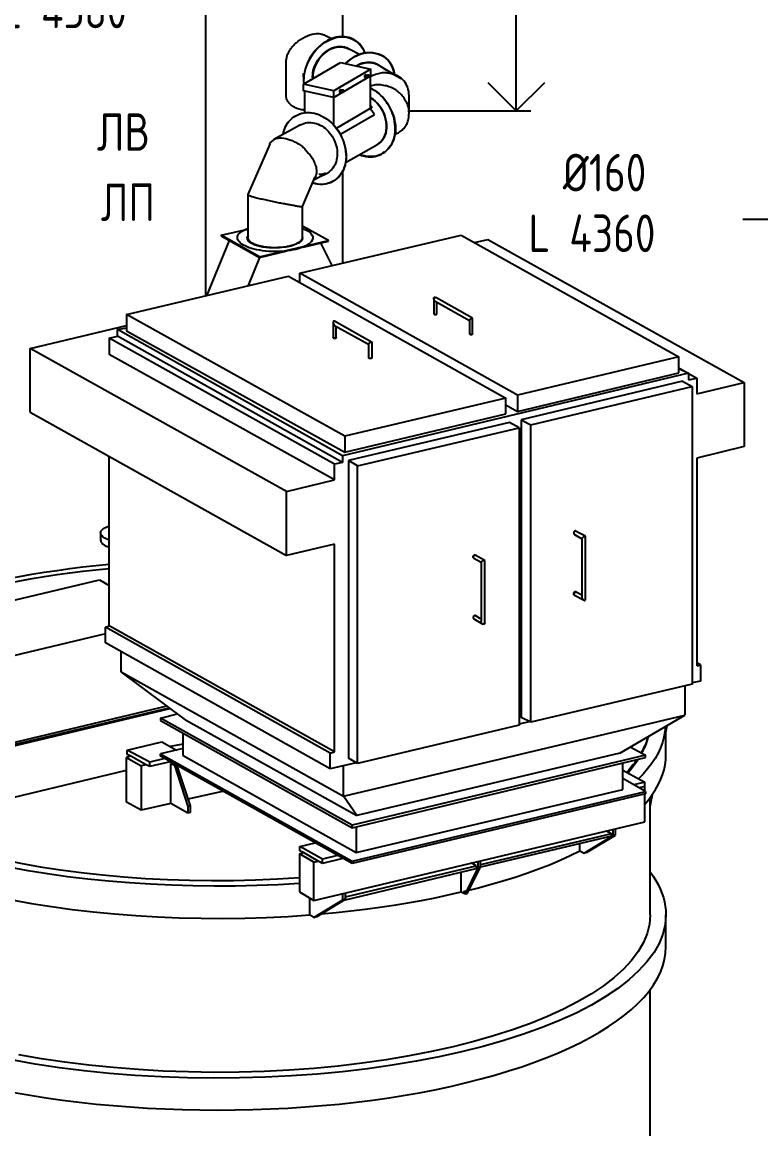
# Model space of a CAD drawing. Header units: metres. Extents: x 20 to 415, y 5 to 292.
# Drawn here: x 225.43 to 248.26, y 140.91 to 175.1 of the extents above; entities that cross this region are included whole.
import ezdxf

# ---------------------------------------------------------------- set-up
doc = ezdxf.new("R2010")
doc.units = ezdxf.units.M
for name, color, linetype in [('АРМАТУРА', 8, 'Continuous'), ('ВОЗДУХОВОДЫ', 7, 'Continuous'), ('ОБОЗНАЧЕНИЯ', 7, 'Continuous'), ('ОБОРУДОВАНИЕ', 8, 'Continuous')]:
    doc.layers.add(name, color=color, linetype=linetype)
doc.styles.add('GOST', font='isocpeur.ttf')

msp = doc.modelspace()

# ---------------------------------------------------------------- linework, layer by layer
at = {"layer": 'АРМАТУРА'}
for points in [[(234.126, 173.184), (235.269, 173.858)], [(235.269, 173.858), (236.205, 173.652)], [(236.205, 173.652), (235.063, 172.978)], [(236.205, 173.446), (235.063, 172.772)], [(236.036, 173.484), (236.036, 173.483), (236.034, 173.482), (236.032, 173.479), (236.03, 173.476), (236.027, 173.472), (236.024, 173.468), (236.022, 173.463), (236.02, 173.458), (236.018, 173.452), (236.017, 173.446), (236.013, 173.44), (236.01, 173.434), (236.009, 173.426), (236.009, 173.419), (236.011, 173.411), (236.012, 173.405), (236.014, 173.399), (236.016, 173.394), (236.017, 173.391), (236.017, 173.39)], [(236.017, 173.428), (236.017, 173.428), (236.017, 173.428)], [(236.017, 173.428), (236.036, 173.39)], [(236.017, 173.428), (236.036, 173.39)], [(236.074, 173.465), (236.036, 173.484)], [(236.036, 173.428), (236.037, 173.434), (236.038, 173.441), (236.041, 173.448), (236.044, 173.455), (236.048, 173.461), (236.052, 173.466), (236.057, 173.469), (236.063, 173.47), (236.068, 173.469), (236.074, 173.465)], [(236.036, 173.39), (236.074, 173.39)], [(236.074, 173.39), (236.055, 173.428)], [(236.074, 173.465), (236.074, 173.465), (236.076, 173.465), (236.078, 173.465), (236.08, 173.464), (236.083, 173.463), (236.086, 173.461), (236.088, 173.459), (236.09, 173.456), (236.092, 173.452), (236.092, 173.446)], [(236.074, 173.428), (236.167, 173.446)], [(236.074, 173.446), (236.167, 173.446)], [(236.092, 173.428), (236.092, 173.422), (236.09, 173.417), (236.088, 173.411), (236.086, 173.407), (236.083, 173.402), (236.08, 173.398), (236.078, 173.395), (236.076, 173.393), (236.074, 173.391), (236.074, 173.39)], [(236.149, 173.465), (236.092, 173.465)], [(236.186, 173.428), (236.186, 172.435)], [(236.205, 173.446), (236.205, 173.652)], [(235.063, 172.978), (234.126, 173.184)], [(234.126, 172.978), (234.126, 173.184)], [(235.063, 172.772), (234.126, 172.978)], [(234.164, 172.304), (234.164, 172.978)], [(235.063, 172.772), (235.063, 172.978)], [(235.063, 171.911), (235.063, 172.772)], [(235.269, 173.016), (235.263, 173.015), (235.257, 173.014), (235.252, 173.011), (235.247, 173.007), (235.243, 173.002), (235.239, 172.996), (235.236, 172.988), (235.233, 172.98), (235.232, 172.97), (235.231, 172.96)], [(235.231, 172.96), (235.231, 172.96), (235.231, 172.96)], [(235.231, 172.96), (235.25, 172.922)], [(235.231, 172.96), (235.269, 172.96)], [(235.231, 172.96), (235.231, 172.955), (235.231, 172.95), (235.232, 172.947), (235.232, 172.945), (235.234, 172.943), (235.235, 172.942), (235.237, 172.941), (235.241, 172.941), (235.245, 172.941), (235.25, 172.941)], [(235.25, 172.941), (235.287, 172.941)], [(235.25, 172.922), (235.287, 172.922)], [(235.269, 172.96), (235.269, 172.97), (235.269, 172.98), (235.269, 172.988), (235.27, 172.996), (235.271, 173.002), (235.273, 173.007), (235.275, 173.011), (235.278, 173.014), (235.282, 173.015), (235.287, 173.016)], [(235.287, 173.016), (235.292, 173.015), (235.296, 173.014), (235.3, 173.012), (235.302, 173.009), (235.304, 173.006), (235.305, 173.004), (235.305, 173.001), (235.306, 172.999), (235.306, 172.998), (235.306, 172.997)], [(235.306, 172.978), (235.305, 172.973), (235.304, 172.967), (235.302, 172.962), (235.299, 172.956), (235.297, 172.95), (235.294, 172.945), (235.291, 172.939), (235.289, 172.933), (235.288, 172.928), (235.287, 172.922)], [(235.362, 172.997), (235.306, 172.997)], [(235.306, 172.978), (235.381, 172.997)], [(235.306, 172.978), (235.381, 172.978)], [(236.186, 172.435), (235.137, 171.818)], [(236.242, 172.473), (236.237, 172.478), (236.231, 172.484), (236.225, 172.49), (236.22, 172.495), (236.214, 172.501), (236.208, 172.507), (236.203, 172.512), (236.197, 172.518), (236.192, 172.523), (236.186, 172.529)], [(236.242, 172.473), (236.186, 172.435)], [(236.186, 172.435), (236.223, 172.454)], [(236.317, 172.248), (236.305, 172.27), (236.293, 172.291), (236.279, 172.311), (236.266, 172.33), (236.251, 172.349), (236.237, 172.367), (236.224, 172.384), (236.21, 172.402), (236.198, 172.419), (236.186, 172.435)], [(235.25, 171.63), (236.317, 172.248)]]:
    msp.add_lwpolyline(points, dxfattribs=at)
at = {"layer": 'ВОЗДУХОВОДЫ'}
for points in [[(231.093, 177.94), (231.093, 166.65)], [(235.343, 174.645), (235.343, 177.94)], [(233.583, 173.821), (233.584, 173.849), (233.585, 173.875), (233.588, 173.901), (233.591, 173.927), (233.595, 173.952), (233.599, 173.977), (233.605, 174.003), (233.61, 174.029), (233.615, 174.056), (233.621, 174.083), (233.632, 174.106), (233.643, 174.128), (233.655, 174.15), (233.667, 174.173), (233.679, 174.195), (233.692, 174.218), (233.706, 174.24), (233.72, 174.263), (233.736, 174.285), (233.752, 174.308), (233.769, 174.33), (233.788, 174.352), (233.807, 174.375), (233.827, 174.396), (233.848, 174.418), (233.869, 174.439), (233.891, 174.459), (233.913, 174.478), (233.935, 174.496), (233.958, 174.514), (234.027, 174.563), (234.098, 174.607), (234.171, 174.647), (234.245, 174.682), (234.318, 174.71), (234.391, 174.732), (234.461, 174.747), (234.528, 174.753), (234.592, 174.75), (234.651, 174.738), (234.662, 174.738), (234.673, 174.736), (234.684, 174.734), (234.696, 174.731), (234.707, 174.727), (234.718, 174.722), (234.729, 174.717), (234.741, 174.712), (234.752, 174.707), (234.763, 174.701)], [(236.017, 174.158), (235.993, 174.219), (235.964, 174.277), (235.93, 174.332), (235.893, 174.384), (235.851, 174.432), (235.806, 174.476), (235.756, 174.516), (235.703, 174.552), (235.647, 174.582), (235.587, 174.607), (235.524, 174.627), (235.461, 174.641), (235.397, 174.65), (235.332, 174.654), (235.266, 174.652), (235.2, 174.645), (235.133, 174.634), (235.066, 174.617), (234.999, 174.596), (234.931, 174.57), (234.865, 174.534), (234.799, 174.496), (234.735, 174.453), (234.673, 174.407), (234.613, 174.357), (234.555, 174.303), (234.5, 174.245), (234.447, 174.183), (234.398, 174.116), (234.351, 174.046), (234.313, 173.977), (234.277, 173.907), (234.245, 173.834), (234.215, 173.76), (234.19, 173.685), (234.168, 173.609), (234.15, 173.532), (234.137, 173.454), (234.129, 173.375), (234.126, 173.297)], [(234.145, 173.184), (234.138, 173.275), (234.138, 173.368), (234.146, 173.461), (234.161, 173.555), (234.183, 173.648), (234.211, 173.74), (234.246, 173.83), (234.288, 173.918), (234.335, 174.002), (234.389, 174.083), (234.447, 174.165), (234.509, 174.24), (234.576, 174.31), (234.646, 174.374), (234.719, 174.432), (234.794, 174.484), (234.873, 174.529), (234.953, 174.568), (235.035, 174.6), (235.119, 174.626)], [(234.988, 174.589), (234.763, 174.701)], [(235.119, 174.626), (235.235, 174.646), (235.349, 174.649), (235.458, 174.637), (235.562, 174.61), (235.659, 174.568), (235.75, 174.511), (235.832, 174.442), (235.904, 174.359), (235.967, 174.265), (236.017, 174.158)], [(234.407, 173.353), (234.404, 173.415), (234.407, 173.478), (234.415, 173.542), (234.427, 173.605), (234.445, 173.669), (234.467, 173.732), (234.493, 173.794), (234.523, 173.854), (234.557, 173.914), (234.594, 173.971), (234.64, 174.025), (234.687, 174.076), (234.735, 174.123), (234.784, 174.166), (234.836, 174.205), (234.888, 174.239), (234.943, 174.269), (234.999, 174.293), (235.058, 174.312), (235.119, 174.326)], [(235.531, 174.27), (235.462, 174.305), (235.39, 174.329), (235.316, 174.343), (235.24, 174.347), (235.163, 174.341), (235.086, 174.324), (235.008, 174.298), (234.931, 174.261), (234.856, 174.215), (234.782, 174.158), (234.717, 174.099), (234.656, 174.033), (234.602, 173.962), (234.553, 173.887), (234.51, 173.807), (234.474, 173.724), (234.446, 173.638), (234.425, 173.55), (234.412, 173.461), (234.407, 173.372)], [(235.531, 174.27), (235.462, 174.304), (235.39, 174.327), (235.316, 174.339), (235.24, 174.341), (235.163, 174.334), (235.086, 174.316), (235.008, 174.29), (234.931, 174.254), (234.856, 174.21), (234.782, 174.158), (234.711, 174.094), (234.647, 174.024), (234.59, 173.95), (234.539, 173.872), (234.496, 173.791), (234.461, 173.706), (234.434, 173.62), (234.416, 173.532), (234.407, 173.443), (234.407, 173.353)], [(234.426, 173.54), (234.441, 173.619), (234.464, 173.696), (234.493, 173.773), (234.529, 173.848), (234.571, 173.919), (234.619, 173.988), (234.672, 174.052), (234.729, 174.112), (234.791, 174.166), (234.857, 174.214), (234.925, 174.255), (234.993, 174.288), (235.062, 174.314), (235.132, 174.331), (235.201, 174.341), (235.269, 174.342), (235.337, 174.336), (235.403, 174.322), (235.468, 174.3), (235.531, 174.27)], [(235.119, 174.326), (235.163, 174.336), (235.207, 174.342), (235.249, 174.345), (235.291, 174.344), (235.332, 174.341), (235.372, 174.333), (235.412, 174.323), (235.452, 174.308), (235.491, 174.291), (235.531, 174.27)], [(235.418, 173.821), (235.505, 173.9), (235.595, 173.969), (235.688, 174.028), (235.783, 174.076), (235.879, 174.114), (235.976, 174.141), (236.073, 174.157), (236.169, 174.162), (236.263, 174.156), (236.354, 174.139), (236.442, 174.117), (236.524, 174.084), (236.601, 174.04), (236.672, 173.987), (236.736, 173.924), (236.793, 173.852), (236.841, 173.772), (236.882, 173.683), (236.913, 173.587), (236.935, 173.484)], [(236.935, 173.484), (236.913, 173.587), (236.882, 173.683), (236.841, 173.772), (236.793, 173.852), (236.736, 173.924), (236.672, 173.987), (236.601, 174.04), (236.524, 174.084), (236.442, 174.117), (236.354, 174.139), (236.263, 174.156), (236.169, 174.162), (236.073, 174.157), (235.976, 174.141), (235.879, 174.114), (235.783, 174.076), (235.688, 174.028), (235.595, 173.969), (235.505, 173.9), (235.418, 173.821)], [(235.849, 174.102), (235.531, 174.27)], [(233.583, 172.922), (233.583, 173.821)], [(235.755, 173.746), (235.818, 173.782), (235.883, 173.811), (235.948, 173.834), (236.014, 173.849), (236.081, 173.858), (236.146, 173.861), (236.211, 173.856), (236.274, 173.845), (236.334, 173.827), (236.392, 173.802)], [(236.392, 173.802), (236.334, 173.827), (236.274, 173.845), (236.211, 173.856), (236.146, 173.861), (236.081, 173.858), (236.014, 173.849), (235.948, 173.834), (235.883, 173.811), (235.818, 173.782), (235.755, 173.746)], [(236.392, 173.802), (236.334, 173.827), (236.274, 173.845), (236.211, 173.856), (236.146, 173.861), (236.081, 173.858), (236.014, 173.849), (235.948, 173.834), (235.883, 173.811), (235.818, 173.782), (235.755, 173.746)], [(235.755, 173.746), (235.778, 173.762), (235.8, 173.776), (235.823, 173.788), (235.845, 173.798), (235.868, 173.807), (235.89, 173.815), (235.913, 173.822), (235.935, 173.828), (235.958, 173.834), (235.98, 173.84)], [(235.98, 173.84), (236.024, 173.849), (236.068, 173.856), (236.11, 173.859), (236.152, 173.859), (236.193, 173.856), (236.234, 173.851), (236.273, 173.842), (236.313, 173.831), (236.353, 173.818), (236.392, 173.802)], [(236.673, 173.634), (236.392, 173.802)], [(234.108, 173.521), (234.108, 173.504), (234.11, 173.486), (234.112, 173.467), (234.114, 173.447), (234.117, 173.428), (234.12, 173.408), (234.122, 173.389), (234.125, 173.37), (234.126, 173.352), (234.126, 173.334)], [(234.407, 173.353), (234.407, 173.37), (234.407, 173.387), (234.408, 173.404), (234.409, 173.422), (234.41, 173.44), (234.411, 173.458), (234.414, 173.477), (234.417, 173.497), (234.421, 173.518), (234.426, 173.54)], [(236.972, 173.465), (236.939, 173.476), (236.905, 173.487), (236.87, 173.498), (236.835, 173.508), (236.799, 173.517), (236.762, 173.525), (236.724, 173.531), (236.684, 173.536), (236.642, 173.539), (236.598, 173.54), (236.558, 173.534), (236.517, 173.526), (236.476, 173.518), (236.434, 173.508), (236.392, 173.496), (236.35, 173.482), (236.308, 173.467), (236.267, 173.45), (236.226, 173.43), (236.186, 173.409)], [(236.972, 173.465), (236.617, 173.652)], [(236.766, 173.559), (236.76, 173.569), (236.753, 173.579), (236.745, 173.588), (236.736, 173.596), (236.727, 173.603), (236.717, 173.61), (236.706, 173.616), (236.695, 173.622), (236.684, 173.628), (236.673, 173.634)], [(237.01, 173.428), (236.766, 173.559)], [(237.141, 173.372), (237.124, 173.383), (237.107, 173.394), (237.09, 173.405), (237.073, 173.415), (237.057, 173.425), (237.04, 173.435), (237.023, 173.444), (237.006, 173.452), (236.989, 173.459), (236.972, 173.465)], [(237.141, 173.353), (237.01, 173.428)], [(234.126, 173.297), (234.127, 173.285), (234.128, 173.274), (234.131, 173.263), (234.133, 173.252), (234.136, 173.241), (234.139, 173.229), (234.141, 173.218), (234.143, 173.207), (234.145, 173.196), (234.145, 173.184)], [(234.407, 173.372), (234.407, 173.367), (234.407, 173.362), (234.407, 173.359), (234.407, 173.357), (234.407, 173.355), (234.407, 173.354), (234.407, 173.353), (234.407, 173.353), (234.407, 173.353), (234.407, 173.353)], [(236.186, 173.072), (236.258, 173.035), (236.329, 172.992), (236.398, 172.943), (236.464, 172.888), (236.528, 172.829), (236.588, 172.765), (236.644, 172.697), (236.696, 172.625), (236.743, 172.55), (236.785, 172.473), (236.827, 172.393), (236.864, 172.312), (236.895, 172.229), (236.92, 172.145), (236.94, 172.061), (236.954, 171.977), (236.962, 171.893), (236.965, 171.81), (236.962, 171.729), (236.954, 171.649), (236.935, 171.567), (236.911, 171.49), (236.883, 171.417), (236.85, 171.349), (236.813, 171.286), (236.772, 171.228), (236.726, 171.176), (236.675, 171.128), (236.62, 171.086), (236.56, 171.05), (236.498, 171.014), (236.433, 170.987), (236.366, 170.966), (236.297, 170.953), (236.226, 170.947), (236.153, 170.947), (236.079, 170.955), (236.004, 170.968), (235.927, 170.987), (235.849, 171.012)], [(235.98, 170.975), (236.052, 170.956), (236.124, 170.945), (236.193, 170.941), (236.262, 170.944), (236.329, 170.954), (236.394, 170.97), (236.457, 170.991), (236.519, 171.018), (236.578, 171.05), (236.635, 171.087), (236.689, 171.134), (236.738, 171.184), (236.783, 171.237), (236.823, 171.294), (236.858, 171.354), (236.887, 171.418), (236.912, 171.484), (236.931, 171.555), (236.945, 171.628), (236.954, 171.705), (236.957, 171.785), (236.956, 171.866), (236.95, 171.949), (236.939, 172.032), (236.923, 172.115), (236.902, 172.197), (236.876, 172.279), (236.845, 172.358), (236.809, 172.436), (236.766, 172.51), (236.724, 172.582), (236.677, 172.651), (236.626, 172.718), (236.57, 172.781), (236.511, 172.84), (236.45, 172.896), (236.386, 172.947), (236.32, 172.994), (236.253, 173.035), (236.186, 173.072)], [(236.972, 173.016), (236.939, 173.033), (236.905, 173.049), (236.87, 173.065), (236.835, 173.081), (236.799, 173.095), (236.762, 173.109), (236.724, 173.121), (236.684, 173.132), (236.642, 173.14), (236.598, 173.147), (236.558, 173.156), (236.517, 173.163), (236.476, 173.167), (236.434, 173.167), (236.392, 173.166), (236.35, 173.162), (236.308, 173.156), (236.267, 173.148), (236.226, 173.139), (236.186, 173.128)], [(237.384, 172.829), (237.381, 172.895), (237.373, 172.959), (237.36, 173.02), (237.342, 173.079), (237.319, 173.135), (237.291, 173.189), (237.26, 173.239), (237.224, 173.286), (237.184, 173.331), (237.141, 173.372)], [(234.164, 172.379), (234.153, 172.38), (234.143, 172.381), (234.134, 172.383), (234.125, 172.386), (234.117, 172.389), (234.109, 172.391), (234.1, 172.394), (234.091, 172.396), (234.081, 172.397), (234.07, 172.398), (234.031, 172.405), (233.992, 172.414), (233.953, 172.425), (233.915, 172.438), (233.878, 172.454), (233.842, 172.472), (233.808, 172.492), (233.775, 172.515), (233.744, 172.54), (233.714, 172.566), (233.698, 172.583), (233.683, 172.6), (233.669, 172.617), (233.656, 172.634), (233.644, 172.651), (233.634, 172.668), (233.624, 172.684), (233.616, 172.701), (233.608, 172.718), (233.602, 172.735), (233.597, 172.752), (233.593, 172.771), (233.59, 172.79), (233.588, 172.809), (233.586, 172.829), (233.585, 172.848), (233.584, 172.868), (233.584, 172.887), (233.583, 172.905), (233.583, 172.922)], [(236.392, 171.312), (236.456, 171.355), (236.513, 171.406), (236.562, 171.463), (236.604, 171.528), (236.638, 171.598), (236.663, 171.673), (236.679, 171.754), (236.687, 171.84), (236.685, 171.93), (236.673, 172.023), (236.657, 172.113), (236.633, 172.202), (236.601, 172.289), (236.561, 172.373), (236.514, 172.454), (236.46, 172.53), (236.4, 172.601), (236.334, 172.666), (236.262, 172.723), (236.186, 172.772)], [(236.186, 172.772), (236.262, 172.723), (236.334, 172.666), (236.4, 172.601), (236.46, 172.53), (236.514, 172.454), (236.561, 172.373), (236.601, 172.289), (236.633, 172.202), (236.657, 172.113), (236.673, 172.023), (236.685, 171.93), (236.687, 171.84), (236.679, 171.754), (236.663, 171.673), (236.638, 171.598), (236.604, 171.528), (236.562, 171.463), (236.513, 171.406), (236.456, 171.355), (236.392, 171.312)], [(237.384, 172.286), (237.383, 172.331), (237.38, 172.375), (237.374, 172.42), (237.365, 172.464), (237.354, 172.508), (237.34, 172.551), (237.323, 172.594), (237.303, 172.636), (237.28, 172.676), (237.253, 172.716), (237.23, 172.754), (237.204, 172.791), (237.177, 172.825), (237.149, 172.857), (237.12, 172.887), (237.09, 172.916), (237.06, 172.943), (237.03, 172.968), (237.001, 172.993), (236.972, 173.016)], [(237.384, 172.286), (237.384, 172.829)], [(233.49, 171.63), (233.509, 171.707), (233.532, 171.781), (233.561, 171.85), (233.593, 171.916), (233.63, 171.977), (233.672, 172.033), (233.718, 172.085), (233.768, 172.132), (233.823, 172.174), (233.883, 172.211), (233.946, 172.242), (234.013, 172.267), (234.081, 172.286), (234.152, 172.299), (234.225, 172.307), (234.298, 172.308), (234.372, 172.303), (234.447, 172.291), (234.521, 172.273), (234.594, 172.248), (234.672, 172.212), (234.747, 172.172), (234.819, 172.127), (234.889, 172.077), (234.955, 172.023), (235.018, 171.965), (235.077, 171.902), (235.133, 171.835), (235.184, 171.763), (235.231, 171.686), (235.274, 171.607), (235.312, 171.525), (235.345, 171.443), (235.374, 171.359), (235.397, 171.275), (235.416, 171.19), (235.429, 171.107), (235.437, 171.024), (235.44, 170.942), (235.437, 170.863), (235.424, 170.78), (235.406, 170.701), (235.383, 170.626), (235.356, 170.555), (235.325, 170.488), (235.289, 170.426), (235.248, 170.368), (235.203, 170.316), (235.154, 170.268), (235.1, 170.226), (235.042, 170.185), (234.979, 170.152), (234.914, 170.126), (234.845, 170.107), (234.775, 170.095), (234.702, 170.09), (234.629, 170.091), (234.555, 170.099), (234.481, 170.113), (234.407, 170.132)], [(233.49, 171.63), (233.527, 171.77), (233.582, 171.896), (233.653, 172.008), (233.738, 172.104), (233.836, 172.183), (233.946, 172.244), (234.064, 172.286), (234.191, 172.307), (234.325, 172.308), (234.463, 172.286)], [(234.463, 172.286), (234.541, 172.265), (234.618, 172.237), (234.693, 172.202), (234.767, 172.16), (234.838, 172.112), (234.907, 172.059), (234.974, 172.001), (235.037, 171.938), (235.098, 171.87), (235.156, 171.799), (235.21, 171.719), (235.257, 171.637), (235.299, 171.554), (235.336, 171.469), (235.367, 171.382), (235.392, 171.295), (235.412, 171.206), (235.426, 171.117), (235.434, 171.027), (235.437, 170.938), (235.434, 170.849), (235.424, 170.765), (235.407, 170.684), (235.384, 170.607), (235.355, 170.535), (235.32, 170.467), (235.278, 170.404), (235.231, 170.346), (235.178, 170.293), (235.119, 170.245), (235.06, 170.203), (234.998, 170.167), (234.932, 170.137), (234.863, 170.114), (234.791, 170.097), (234.717, 170.088), (234.641, 170.087), (234.564, 170.094), (234.486, 170.109), (234.407, 170.132)], [(237.029, 171.668), (237.057, 171.685), (237.084, 171.704), (237.112, 171.724), (237.14, 171.745), (237.167, 171.768), (237.193, 171.793), (237.219, 171.82), (237.244, 171.848), (237.268, 171.879), (237.291, 171.911), (237.307, 171.94), (237.322, 171.972), (237.336, 172.005), (237.348, 172.04), (237.359, 172.077), (237.367, 172.116), (237.375, 172.156), (237.38, 172.198), (237.383, 172.241), (237.384, 172.286)], [(233.752, 171.78), (233.209, 171.481)], [(234.033, 171.93), (233.752, 171.78)], [(234.033, 171.93), (234.084, 171.955), (234.136, 171.975), (234.189, 171.989), (234.243, 171.999), (234.297, 172.003), (234.352, 172.001), (234.408, 171.995), (234.464, 171.984), (234.52, 171.969), (234.576, 171.949), (234.631, 171.924), (234.685, 171.895), (234.738, 171.862), (234.789, 171.824), (234.838, 171.783), (234.884, 171.737), (234.929, 171.688), (234.97, 171.635), (235.008, 171.578), (235.044, 171.518), (235.071, 171.461), (235.095, 171.402), (235.116, 171.341), (235.135, 171.279), (235.149, 171.216), (235.16, 171.153), (235.166, 171.089), (235.168, 171.026), (235.165, 170.962), (235.156, 170.9), (235.148, 170.845), (235.134, 170.791), (235.116, 170.738), (235.092, 170.688), (235.065, 170.64), (235.034, 170.595), (234.999, 170.554), (234.96, 170.516), (234.919, 170.481), (234.875, 170.451)], [(234.033, 171.93), (234.084, 171.955), (234.136, 171.975), (234.189, 171.989), (234.243, 171.999), (234.297, 172.003), (234.352, 172.001), (234.408, 171.995), (234.464, 171.984), (234.52, 171.969), (234.576, 171.949), (234.631, 171.924), (234.685, 171.895), (234.738, 171.862), (234.789, 171.824), (234.838, 171.783), (234.884, 171.737), (234.929, 171.688), (234.97, 171.635), (235.008, 171.578), (235.044, 171.518), (235.071, 171.461), (235.095, 171.402), (235.116, 171.341), (235.135, 171.279), (235.149, 171.216), (235.16, 171.153), (235.166, 171.089), (235.168, 171.026), (235.165, 170.962), (235.156, 170.9), (235.148, 170.845), (235.134, 170.791), (235.116, 170.738), (235.092, 170.688), (235.065, 170.64), (235.034, 170.595), (234.999, 170.554), (234.96, 170.516), (234.919, 170.481), (234.875, 170.451)], [(233.078, 171.331), (232.404, 169.777)], [(233.078, 171.331), (233.085, 171.347), (233.093, 171.363), (233.104, 171.377), (233.116, 171.392), (233.129, 171.406), (233.144, 171.42), (233.159, 171.434), (233.176, 171.449), (233.192, 171.464), (233.209, 171.481)], [(233.209, 171.481), (233.25, 171.5), (233.296, 171.514), (233.346, 171.523), (233.399, 171.527), (233.455, 171.525), (233.514, 171.518), (233.575, 171.507), (233.638, 171.49), (233.704, 171.469), (233.771, 171.443), (233.804, 171.426), (233.838, 171.409), (233.871, 171.392), (233.904, 171.375), (233.937, 171.357), (233.969, 171.338), (234, 171.319), (234.031, 171.299), (234.06, 171.278), (234.089, 171.256), (234.116, 171.233), (234.141, 171.209), (234.165, 171.184), (234.187, 171.159), (234.208, 171.134), (234.229, 171.109), (234.25, 171.084), (234.271, 171.059), (234.292, 171.035), (234.314, 171.012)], [(236.935, 171.612), (237.029, 171.668)], [(234.314, 171.012), (234.336, 170.983), (234.358, 170.952), (234.38, 170.919), (234.401, 170.885), (234.421, 170.849), (234.44, 170.812), (234.458, 170.774), (234.474, 170.735), (234.488, 170.696), (234.501, 170.657), (234.511, 170.618), (234.519, 170.58), (234.524, 170.543), (234.527, 170.507), (234.527, 170.472), (234.524, 170.437), (234.518, 170.403), (234.509, 170.369), (234.497, 170.335), (234.482, 170.301)], [(235.418, 170.769), (236.392, 171.312)], [(235.849, 171.012), (235.861, 171.007), (235.873, 171.001), (235.887, 170.996), (235.9, 170.991), (235.914, 170.987), (235.929, 170.983), (235.942, 170.98), (235.956, 170.977), (235.968, 170.976), (235.98, 170.975)], [(234.089, 169.402), (234.482, 170.32)], [(234.576, 170.301), (234.875, 170.451)], [(234.8, 170.432), (234.783, 170.422), (234.765, 170.414), (234.745, 170.407), (234.725, 170.403), (234.705, 170.399), (234.683, 170.397), (234.661, 170.396), (234.639, 170.395), (234.617, 170.395), (234.594, 170.395)], [(235.343, 167.661), (235.343, 170.526)], [(234.445, 170.226), (234.576, 170.301)], [(232.404, 169.777), (232.402, 169.771), (232.409, 169.763), (232.424, 169.754), (232.448, 169.744), (232.481, 169.732), (232.524, 169.719), (232.576, 169.703), (232.639, 169.686), (232.713, 169.667), (232.797, 169.646), (232.837, 169.639), (232.88, 169.632), (232.924, 169.624), (232.969, 169.615), (233.015, 169.606), (233.061, 169.596), (233.108, 169.585), (233.155, 169.574), (233.201, 169.563), (233.246, 169.552), (233.291, 169.541), (233.334, 169.532), (233.376, 169.523), (233.417, 169.515), (233.457, 169.508), (233.496, 169.501), (233.533, 169.495), (233.57, 169.489), (233.605, 169.483), (233.64, 169.477)], [(232.404, 169.777), (232.404, 168.934)], [(233.64, 169.477), (233.668, 169.471), (233.698, 169.466), (233.728, 169.46), (233.758, 169.455), (233.789, 169.449), (233.82, 169.443), (233.851, 169.438), (233.881, 169.432), (233.91, 169.427), (233.939, 169.421), (233.966, 169.416), (233.991, 169.412), (234.013, 169.409), (234.032, 169.406), (234.049, 169.405), (234.063, 169.404), (234.074, 169.403), (234.082, 169.402), (234.087, 169.402), (234.089, 169.402)], [(234.089, 168.934), (234.089, 169.402)], [(234.089, 169.402), (234.089, 169.402), (234.089, 169.402)], [(234.22, 168.204), (234.166, 168.176), (234.104, 168.15), (234.036, 168.126), (233.962, 168.103), (233.883, 168.082), (233.799, 168.064), (233.712, 168.048), (233.621, 168.034), (233.529, 168.024), (233.434, 168.017), (233.338, 168.013), (233.241, 168.012), (233.145, 168.015), (233.049, 168.02), (232.954, 168.028), (232.861, 168.04), (232.77, 168.054), (232.682, 168.07), (232.597, 168.089), (232.516, 168.11), (232.446, 168.134), (232.38, 168.16), (232.319, 168.187), (232.265, 168.216), (232.217, 168.246), (232.175, 168.277), (232.141, 168.31), (232.114, 168.343), (232.095, 168.376), (232.086, 168.41), (232.079, 168.444), (232.083, 168.479), (232.095, 168.514), (232.117, 168.549), (232.146, 168.583), (232.184, 168.616), (232.229, 168.648), (232.281, 168.677), (232.339, 168.704), (232.404, 168.728)], [(232.404, 168.934), (232.404, 168.447)], [(234.089, 168.447), (234.089, 168.934)], [(234.089, 168.728), (234.192, 168.686), (234.275, 168.64), (234.339, 168.589), (234.383, 168.536), (234.407, 168.48), (234.411, 168.424), (234.395, 168.367), (234.357, 168.311), (234.299, 168.256), (234.22, 168.204)], [(234.089, 168.447), (234.086, 168.42), (234.078, 168.393), (234.065, 168.368), (234.046, 168.344), (234.023, 168.321), (233.996, 168.299), (233.964, 168.278), (233.928, 168.259), (233.889, 168.24), (233.846, 168.223), (233.794, 168.206), (233.74, 168.191), (233.684, 168.178), (233.626, 168.166), (233.567, 168.155), (233.506, 168.146), (233.443, 168.139), (233.379, 168.133), (233.313, 168.13), (233.246, 168.129), (233.179, 168.13), (233.112, 168.133), (233.046, 168.139), (232.982, 168.146), (232.919, 168.155), (232.858, 168.166), (232.8, 168.178), (232.746, 168.191), (232.694, 168.206), (232.647, 168.223), (232.599, 168.24), (232.557, 168.259), (232.52, 168.278), (232.489, 168.299), (232.462, 168.321), (232.441, 168.344), (232.425, 168.368), (232.413, 168.393), (232.406, 168.42), (232.404, 168.447)], [(233.958, 168.279), (233.891, 168.242), (233.814, 168.211), (233.728, 168.186), (233.635, 168.165), (233.537, 168.15), (233.433, 168.14), (233.327, 168.135), (233.219, 168.134), (233.111, 168.139), (233.003, 168.148), (232.9, 168.161), (232.804, 168.179), (232.717, 168.201), (232.638, 168.226), (232.57, 168.255), (232.512, 168.288), (232.466, 168.324), (232.432, 168.362), (232.411, 168.404), (232.404, 168.447)], [(234.089, 168.447), (234.088, 168.425), (234.084, 168.405), (234.078, 168.385), (234.07, 168.366), (234.059, 168.349), (234.044, 168.333), (234.028, 168.318), (234.007, 168.304), (233.984, 168.291), (233.958, 168.279)]]:
    msp.add_lwpolyline(points, dxfattribs=at)
at = {"layer": 'ОБОЗНАЧЕНИЯ'}
for points in [[(240.698, 172.361), (240.698, 175.45), (247.907, 175.45)], [(239.818, 173.241), (240.698, 172.361), (241.578, 173.241)], [(237.347, 172.361), (241.148, 172.361)], [(254.629, 165.901), (254.629, 169.009), (247.701, 169.009)]]:
    msp.add_lwpolyline(points, dxfattribs=at)
at = {"layer": 'ОБОРУДОВАНИЕ'}
for points in [[(231.58, 168.522), (232.404, 168.709)], [(234.894, 168.354), (234.089, 168.803)], [(231.823, 168.354), (231.131, 166.65)], [(231.58, 168.522), (231.58, 168.503)], [(232.76, 167.848), (231.58, 168.522)], [(231.58, 168.503), (232.76, 167.829)], [(232.385, 168.447), (232.385, 168.448), (232.385, 168.449), (232.386, 168.452), (232.386, 168.455), (232.388, 168.459), (232.389, 168.464), (232.391, 168.468), (232.395, 168.474), (232.399, 168.479), (232.404, 168.485)], [(233.696, 168.185), (233.62, 168.165), (233.54, 168.149), (233.456, 168.138), (233.368, 168.13), (233.279, 168.127), (233.189, 168.127), (233.098, 168.132), (233.009, 168.14), (232.92, 168.151), (232.834, 168.166), (232.754, 168.184), (232.68, 168.205), (232.614, 168.227), (232.555, 168.252), (232.505, 168.279), (232.462, 168.308), (232.429, 168.339), (232.405, 168.373), (232.39, 168.409), (232.385, 168.447)], [(233.696, 168.185), (233.614, 168.165), (233.527, 168.149), (233.435, 168.138), (233.34, 168.13), (233.244, 168.127), (233.147, 168.127), (233.051, 168.132), (232.956, 168.14), (232.865, 168.151), (232.778, 168.166), (232.698, 168.19), (232.626, 168.216), (232.563, 168.244), (232.509, 168.273), (232.465, 168.305), (232.431, 168.338), (232.407, 168.372), (232.394, 168.409), (232.393, 168.446), (232.404, 168.485)], [(232.76, 167.848), (234.894, 168.354)], [(234.089, 168.447), (234.084, 168.414), (234.071, 168.382), (234.05, 168.352), (234.021, 168.323), (233.984, 168.295), (233.939, 168.269), (233.888, 168.245), (233.83, 168.223), (233.766, 168.203), (233.696, 168.185)], [(234.014, 167.343), (238.994, 168.522)], [(234.108, 168.148), (234.894, 168.335)], [(234.651, 168.279), (235.006, 167.567)], [(234.894, 168.335), (234.894, 168.354)], [(238.994, 168.522), (245.716, 164.759)], [(239.406, 168.298), (239.818, 168.391)], [(239.818, 168.391), (247.738, 163.972)], [(232.76, 167.829), (233.621, 168.035)], [(232.423, 166.968), (232.778, 167.829)], [(232.76, 167.829), (232.76, 167.848)], [(228.659, 166.069), (233.658, 167.249)], [(233.658, 167.249), (240.38, 163.486)], [(240.736, 163.579), (234.014, 167.343)], [(234.014, 167.062), (234.014, 167.343)], [(238.152, 166.556), (238.152, 166.566), (238.152, 166.575), (238.152, 166.581), (238.153, 166.586), (238.154, 166.589), (238.156, 166.591), (238.158, 166.593), (238.161, 166.594), (238.166, 166.594), (238.171, 166.594)], [(238.152, 166.556), (238.152, 166.088)], [(238.189, 166.481), (238.184, 166.488), (238.178, 166.495), (238.173, 166.502), (238.168, 166.51), (238.164, 166.519), (238.16, 166.527), (238.156, 166.535), (238.154, 166.543), (238.152, 166.55), (238.152, 166.556)], [(238.171, 166.594), (238.171, 166.598), (238.173, 166.601), (238.175, 166.602), (238.179, 166.602), (238.182, 166.601), (238.187, 166.599), (238.192, 166.597), (238.197, 166.596), (238.202, 166.594), (238.208, 166.594)], [(239.35, 165.957), (238.208, 166.594)], [(238.189, 166.481), (239.257, 165.882)], [(238.246, 166.088), (238.246, 166.444)], [(228.659, 166.069), (228.659, 165.564)], [(235.4, 162.306), (228.659, 166.069)], [(235.063, 165.863), (235.057, 165.863), (235.053, 165.861), (235.05, 165.859), (235.048, 165.856), (235.046, 165.852), (235.045, 165.847), (235.044, 165.843), (235.044, 165.837), (235.044, 165.832), (235.044, 165.826)], [(235.081, 165.863), (235.081, 165.863), (235.079, 165.863), (235.077, 165.863), (235.075, 165.863), (235.072, 165.863), (235.069, 165.863), (235.067, 165.863), (235.065, 165.863), (235.063, 165.863), (235.063, 165.863)], [(236.242, 165.208), (235.081, 165.863)], [(238.152, 166.088), (238.152, 166.088), (238.154, 166.086), (238.157, 166.084), (238.161, 166.082), (238.166, 166.079), (238.172, 166.076), (238.179, 166.074), (238.188, 166.072), (238.197, 166.07), (238.208, 166.069)], [(238.152, 166.088), (238.158, 166.083), (238.163, 166.079), (238.169, 166.076), (238.174, 166.074), (238.18, 166.072), (238.186, 166.071), (238.191, 166.07), (238.197, 166.07), (238.202, 166.069), (238.208, 166.069), (238.218, 166.07), (238.226, 166.072), (238.233, 166.074), (238.237, 166.076), (238.241, 166.079), (238.243, 166.082), (238.245, 166.084), (238.245, 166.086), (238.246, 166.088), (238.246, 166.088)], [(238.152, 166.088), (238.152, 166.088), (238.152, 166.088)], [(238.208, 166.069), (238.214, 166.07), (238.219, 166.072), (238.225, 166.074), (238.229, 166.076), (238.234, 166.079), (238.238, 166.082), (238.241, 166.084), (238.243, 166.086), (238.245, 166.088), (238.246, 166.088)], [(239.257, 165.901), (239.257, 165.901), (239.257, 165.903), (239.257, 165.905), (239.258, 165.907), (239.259, 165.91), (239.261, 165.913), (239.263, 165.916), (239.266, 165.918), (239.27, 165.919), (239.275, 165.92), (239.281, 165.925), (239.287, 165.931), (239.292, 165.936), (239.298, 165.941), (239.303, 165.945), (239.309, 165.949), (239.315, 165.953), (239.32, 165.955), (239.326, 165.957), (239.331, 165.957)], [(239.257, 165.901), (239.257, 165.47)], [(239.331, 165.957), (239.332, 165.957), (239.333, 165.957), (239.336, 165.957), (239.338, 165.957), (239.341, 165.957), (239.344, 165.957), (239.346, 165.957), (239.348, 165.957), (239.35, 165.957), (239.35, 165.957)], [(239.35, 165.47), (239.35, 165.957)], [(225.682, 165.021), (228.659, 165.732)], [(228.378, 165.601), (228.659, 165.658)], [(228.378, 165.395), (228.378, 165.601)], [(235.325, 161.707), (228.378, 165.601)], [(228.659, 165.564), (235.4, 161.819)], [(235.044, 165.826), (235.044, 165.358)], [(235.044, 165.826), (235.044, 165.815), (235.046, 165.804), (235.048, 165.793), (235.052, 165.782), (235.056, 165.772), (235.06, 165.763), (235.065, 165.754), (235.07, 165.746), (235.076, 165.739), (235.081, 165.732)], [(235.081, 165.732), (236.13, 165.152)], [(235.137, 165.358), (235.137, 165.714)], [(228.116, 165.339), (228.378, 165.395)], [(228.116, 165.339), (228.116, 164.834)], [(235.081, 161.445), (228.116, 165.339)], [(235.325, 161.501), (228.378, 165.395)], [(235.044, 165.358), (235.044, 165.353), (235.046, 165.349), (235.048, 165.346), (235.052, 165.343), (235.056, 165.342), (235.06, 165.341), (235.065, 165.34), (235.07, 165.339), (235.076, 165.339), (235.081, 165.339)], [(235.137, 165.358), (235.137, 165.353), (235.135, 165.349), (235.132, 165.346), (235.128, 165.343), (235.123, 165.342), (235.117, 165.341), (235.11, 165.34), (235.102, 165.339), (235.092, 165.339), (235.081, 165.339), (235.076, 165.339), (235.07, 165.339), (235.065, 165.34), (235.06, 165.341), (235.056, 165.342), (235.052, 165.343), (235.048, 165.346), (235.046, 165.349), (235.044, 165.353), (235.044, 165.358)], [(235.081, 165.339), (235.092, 165.339), (235.102, 165.339), (235.11, 165.34), (235.117, 165.341), (235.123, 165.342), (235.128, 165.343), (235.132, 165.346), (235.135, 165.349), (235.137, 165.353), (235.137, 165.358)], [(236.223, 165.208), (236.218, 165.208), (236.212, 165.208), (236.207, 165.208), (236.201, 165.207), (236.195, 165.206), (236.19, 165.204), (236.184, 165.202), (236.178, 165.199), (236.173, 165.195), (236.167, 165.189), (236.162, 165.184), (236.156, 165.18), (236.151, 165.177), (236.146, 165.174), (236.142, 165.171), (236.138, 165.168), (236.134, 165.165), (236.132, 165.161), (236.13, 165.157), (236.13, 165.152)], [(236.242, 165.208), (236.242, 165.208), (236.24, 165.208), (236.238, 165.208), (236.236, 165.208), (236.233, 165.208), (236.23, 165.208), (236.228, 165.208), (236.225, 165.208), (236.224, 165.208), (236.223, 165.208)], [(236.242, 164.74), (236.242, 165.208)], [(236.242, 165.208), (236.242, 165.208), (236.242, 165.208)], [(239.257, 165.47), (239.257, 165.47), (239.259, 165.468), (239.261, 165.466), (239.264, 165.464), (239.268, 165.461), (239.273, 165.458), (239.278, 165.456), (239.283, 165.454), (239.288, 165.452), (239.294, 165.452)], [(239.257, 165.47), (239.257, 165.47), (239.257, 165.47)], [(239.35, 165.47), (239.35, 165.47), (239.348, 165.468), (239.346, 165.466), (239.342, 165.464), (239.339, 165.461), (239.334, 165.458), (239.329, 165.456), (239.324, 165.454), (239.318, 165.452), (239.313, 165.452), (239.307, 165.452), (239.302, 165.452), (239.296, 165.452), (239.29, 165.453), (239.285, 165.454), (239.279, 165.456), (239.273, 165.458), (239.268, 165.461), (239.262, 165.465), (239.257, 165.47)], [(239.294, 165.452), (239.305, 165.452), (239.314, 165.454), (239.323, 165.456), (239.33, 165.458), (239.336, 165.461), (239.341, 165.464), (239.345, 165.466), (239.348, 165.468), (239.35, 165.47), (239.35, 165.47)], [(233.602, 160.602), (225.682, 165.021)], [(225.682, 163.055), (225.682, 165.021)], [(235.081, 160.958), (228.116, 164.834)], [(236.13, 165.152), (236.13, 164.74)], [(236.13, 164.74), (236.131, 164.735), (236.134, 164.731), (236.138, 164.728), (236.144, 164.725), (236.151, 164.724), (236.158, 164.723), (236.166, 164.722), (236.173, 164.722), (236.18, 164.721), (236.186, 164.721)], [(236.13, 164.74), (236.131, 164.735), (236.134, 164.731), (236.138, 164.728), (236.144, 164.725), (236.151, 164.724), (236.158, 164.723), (236.166, 164.722), (236.173, 164.722), (236.18, 164.721), (236.186, 164.721), (236.197, 164.721), (236.206, 164.722), (236.215, 164.722), (236.222, 164.723), (236.228, 164.724), (236.233, 164.725), (236.237, 164.728), (236.24, 164.731), (236.242, 164.735), (236.242, 164.74)], [(236.186, 164.721), (236.197, 164.721), (236.206, 164.722), (236.215, 164.722), (236.222, 164.723), (236.228, 164.724), (236.233, 164.725), (236.237, 164.728), (236.24, 164.731), (236.242, 164.735), (236.242, 164.74)], [(245.716, 164.759), (240.736, 163.579)], [(245.716, 164.272), (245.716, 164.759)], [(246.016, 164.253), (235.325, 161.707)], [(240.736, 163.074), (245.716, 164.272)], [(245.716, 164.422), (246.278, 164.103)], [(245.716, 164.403), (246.016, 164.253)], [(246.016, 164.253), (246.016, 164.047)], [(245.829, 164.01), (240.848, 162.812)], [(241.148, 162.662), (246.128, 163.841)], [(245.829, 164.01), (246.128, 163.841)], [(246.016, 164.047), (246.278, 164.103)], [(246.128, 163.841), (246.128, 154.648)], [(246.278, 164.103), (246.278, 163.617)], [(246.278, 163.617), (247.738, 163.972)], [(247.738, 163.972), (247.738, 161.988)], [(240.38, 163.486), (235.4, 162.306)], [(240.38, 162.999), (240.38, 163.486)], [(240.736, 163.579), (240.736, 163.074)], [(240.38, 163.28), (240.736, 163.074)], [(225.682, 163.055), (233.602, 158.618)], [(235.4, 161.819), (240.38, 162.999)], [(240.848, 162.812), (240.848, 153.618)], [(240.848, 162.812), (241.148, 162.662)], [(240.492, 162.737), (235.512, 161.557)], [(235.793, 161.389), (240.792, 162.568)], [(240.792, 162.568), (240.492, 162.737)], [(240.792, 162.568), (240.792, 153.375)], [(241.148, 153.469), (241.148, 162.662)], [(235.4, 162.306), (235.4, 161.819)], [(247.738, 161.988), (246.278, 161.632)], [(228.116, 156.446), (228.116, 161.688)], [(235.325, 161.501), (235.081, 161.445)], [(235.081, 160.958), (235.081, 161.445)], [(235.325, 161.707), (235.325, 161.501)], [(235.512, 161.557), (235.512, 152.364)], [(235.793, 161.389), (235.512, 161.557)], [(246.278, 161.632), (246.278, 155.21)], [(235.793, 152.195), (235.793, 161.389)], [(233.602, 160.602), (235.081, 160.958)], [(233.602, 158.618), (233.602, 160.602)], [(227.854, 159.329), (227.857, 159.351), (227.865, 159.374), (227.879, 159.396), (227.898, 159.418), (227.922, 159.439), (227.951, 159.46), (227.985, 159.48), (228.024, 159.499), (228.068, 159.518), (228.116, 159.535)], [(242.552, 159.366), (242.546, 159.372), (242.541, 159.375), (242.535, 159.378), (242.529, 159.38), (242.524, 159.381), (242.518, 159.38), (242.513, 159.378), (242.507, 159.375), (242.501, 159.372), (242.496, 159.366), (242.491, 159.361), (242.487, 159.355), (242.483, 159.35), (242.481, 159.344), (242.479, 159.338), (242.478, 159.333), (242.478, 159.327), (242.477, 159.322), (242.477, 159.316), (242.477, 159.31)], [(242.552, 159.366), (242.546, 159.371), (242.539, 159.374), (242.531, 159.374), (242.523, 159.373), (242.514, 159.371), (242.506, 159.368), (242.498, 159.364), (242.49, 159.359), (242.483, 159.353), (242.477, 159.348), (242.477, 159.342), (242.477, 159.335), (242.478, 159.327), (242.478, 159.319), (242.479, 159.31), (242.481, 159.302), (242.483, 159.294), (242.487, 159.286), (242.491, 159.279), (242.496, 159.273)], [(242.833, 159.217), (242.552, 159.366)], [(227.854, 159.329), (227.854, 159.104)], [(228.116, 159.104), (228.068, 159.122), (228.024, 159.14), (227.985, 159.16), (227.951, 159.181), (227.922, 159.203), (227.898, 159.226), (227.879, 159.25), (227.865, 159.275), (227.857, 159.301), (227.854, 159.329)], [(227.854, 159.104), (227.857, 159.077), (227.865, 159.05), (227.879, 159.025), (227.898, 159.001), (227.922, 158.978), (227.951, 158.956), (227.985, 158.935), (228.024, 158.916), (228.068, 158.897), (228.116, 158.88)], [(242.477, 159.31), (242.477, 159.31), (242.477, 159.308), (242.478, 159.306), (242.478, 159.303), (242.479, 159.299), (242.481, 159.294), (242.483, 159.289), (242.487, 159.284), (242.491, 159.278), (242.496, 159.273)], [(242.496, 159.273), (242.72, 159.142)], [(242.72, 159.161), (242.721, 159.161), (242.722, 159.163), (242.725, 159.165), (242.728, 159.167), (242.732, 159.17), (242.737, 159.173), (242.742, 159.175), (242.747, 159.177), (242.752, 159.179), (242.758, 159.179), (242.763, 159.185), (242.769, 159.19), (242.775, 159.196), (242.78, 159.201), (242.786, 159.205), (242.792, 159.209), (242.797, 159.212), (242.803, 159.215), (242.808, 159.216), (242.814, 159.217)], [(242.72, 159.161), (242.72, 157.326)], [(242.814, 159.217), (242.815, 159.217), (242.816, 159.217), (242.818, 159.217), (242.821, 159.217), (242.823, 159.217), (242.826, 159.217), (242.829, 159.217), (242.831, 159.217), (242.832, 159.217), (242.833, 159.217)], [(242.833, 157.269), (242.833, 159.217)], [(242.833, 159.217), (242.833, 159.217), (242.833, 159.217)], [(235.081, 158.973), (233.602, 158.618)], [(235.081, 152.551), (235.081, 158.973)], [(224.24, 157.756), (224.603, 157.833), (224.973, 157.907), (225.348, 157.977), (225.729, 158.043), (226.115, 158.105), (226.507, 158.163), (226.903, 158.218), (227.303, 158.268), (227.708, 158.314), (228.116, 158.355)], [(239.425, 158.636), (239.419, 158.636), (239.414, 158.636), (239.408, 158.635), (239.403, 158.634), (239.397, 158.632), (239.391, 158.628), (239.386, 158.624), (239.38, 158.617), (239.375, 158.609), (239.369, 158.599), (239.364, 158.593), (239.362, 158.586), (239.361, 158.578), (239.362, 158.571), (239.364, 158.564), (239.368, 158.557), (239.372, 158.551), (239.377, 158.547), (239.382, 158.544), (239.388, 158.543)], [(239.388, 158.543), (239.382, 158.544), (239.377, 158.547), (239.372, 158.551), (239.368, 158.557), (239.364, 158.564), (239.362, 158.571), (239.361, 158.578), (239.362, 158.586), (239.364, 158.593), (239.369, 158.599), (239.375, 158.609), (239.38, 158.617), (239.386, 158.624), (239.391, 158.628), (239.397, 158.632), (239.403, 158.634), (239.408, 158.635), (239.414, 158.636), (239.419, 158.636), (239.425, 158.636)], [(239.388, 158.543), (239.612, 158.412)], [(239.725, 158.468), (239.425, 158.636)], [(239.706, 158.468), (239.7, 158.468), (239.695, 158.468), (239.689, 158.467), (239.683, 158.467), (239.678, 158.466), (239.672, 158.464), (239.667, 158.461), (239.661, 158.458), (239.655, 158.454), (239.65, 158.449), (239.644, 158.444), (239.639, 158.44), (239.634, 158.436), (239.629, 158.433), (239.624, 158.43), (239.62, 158.427), (239.617, 158.424), (239.614, 158.421), (239.613, 158.417), (239.612, 158.412)], [(239.612, 158.412), (239.612, 156.595)], [(239.725, 158.468), (239.72, 158.468), (239.716, 158.468), (239.712, 158.468), (239.71, 158.468), (239.708, 158.468), (239.707, 158.468), (239.707, 158.468), (239.706, 158.468), (239.706, 158.468), (239.706, 158.468)], [(239.725, 156.539), (239.725, 158.468)], [(239.725, 158.468), (239.725, 158.468), (239.725, 158.468)], [(224.259, 157.606), (224.621, 157.688), (224.989, 157.766), (225.362, 157.839), (225.741, 157.908), (226.125, 157.972), (226.513, 158.031), (226.907, 158.086), (227.305, 158.137), (227.708, 158.183), (228.116, 158.224)], [(224.353, 157.045), (227.817, 157.869)], [(227.817, 157.869), (228.116, 157.7)], [(242.552, 157.494), (242.546, 157.499), (242.539, 157.501), (242.531, 157.502), (242.523, 157.501), (242.514, 157.499), (242.506, 157.495), (242.498, 157.491), (242.49, 157.486), (242.483, 157.481), (242.477, 157.475), (242.477, 157.465), (242.477, 157.455), (242.478, 157.446), (242.478, 157.438), (242.479, 157.431), (242.481, 157.424), (242.483, 157.418), (242.487, 157.412), (242.491, 157.406), (242.496, 157.401)], [(242.477, 157.438), (242.477, 157.444), (242.477, 157.449), (242.478, 157.455), (242.478, 157.46), (242.479, 157.466), (242.481, 157.472), (242.483, 157.477), (242.487, 157.483), (242.491, 157.489), (242.496, 157.494), (242.501, 157.494), (242.507, 157.494), (242.513, 157.494), (242.518, 157.494), (242.524, 157.494), (242.529, 157.494), (242.535, 157.494), (242.541, 157.494), (242.546, 157.494), (242.552, 157.494)], [(242.496, 157.401), (242.491, 157.401), (242.487, 157.403), (242.483, 157.405), (242.481, 157.408), (242.479, 157.412), (242.478, 157.417), (242.478, 157.422), (242.477, 157.427), (242.477, 157.432), (242.477, 157.438)], [(242.496, 157.401), (242.777, 157.251)], [(242.72, 157.401), (242.552, 157.494)], [(242.72, 157.326), (242.722, 157.319), (242.725, 157.311), (242.729, 157.301), (242.735, 157.291), (242.742, 157.281), (242.749, 157.272), (242.756, 157.263), (242.764, 157.257), (242.77, 157.252), (242.777, 157.251)], [(242.777, 157.251), (242.782, 157.246), (242.786, 157.242), (242.79, 157.239), (242.793, 157.236), (242.795, 157.234), (242.798, 157.233), (242.801, 157.233), (242.805, 157.232), (242.809, 157.232), (242.814, 157.232)], [(242.814, 157.232), (242.819, 157.237), (242.823, 157.241), (242.826, 157.245), (242.829, 157.248), (242.831, 157.251), (242.832, 157.254), (242.832, 157.257), (242.833, 157.26), (242.833, 157.264), (242.833, 157.269)], [(239.425, 156.764), (239.419, 156.764), (239.414, 156.764), (239.408, 156.763), (239.403, 156.761), (239.397, 156.759), (239.391, 156.756), (239.386, 156.751), (239.38, 156.745), (239.375, 156.737), (239.369, 156.726), (239.364, 156.72), (239.362, 156.714), (239.361, 156.706), (239.362, 156.699), (239.364, 156.691), (239.368, 156.685), (239.372, 156.679), (239.377, 156.674), (239.382, 156.671), (239.388, 156.67)], [(239.425, 156.764), (239.419, 156.764), (239.414, 156.764), (239.408, 156.763), (239.403, 156.761), (239.397, 156.759), (239.391, 156.756), (239.386, 156.751), (239.38, 156.745), (239.375, 156.737), (239.369, 156.726), (239.364, 156.72), (239.362, 156.714), (239.361, 156.706), (239.362, 156.699), (239.364, 156.691), (239.368, 156.685), (239.372, 156.679), (239.377, 156.674), (239.382, 156.671), (239.388, 156.67)], [(239.388, 156.67), (239.669, 156.502)], [(239.612, 156.652), (239.425, 156.764)], [(228.004, 156.408), (228.116, 156.446)], [(228.004, 155.921), (228.004, 156.408)], [(234.95, 152.514), (228.004, 156.408)], [(235.081, 152.551), (228.116, 156.446)], [(239.669, 156.502), (239.658, 156.508), (239.648, 156.515), (239.64, 156.523), (239.633, 156.532), (239.626, 156.542), (239.621, 156.552), (239.617, 156.562), (239.615, 156.573), (239.613, 156.584), (239.612, 156.595)], [(239.706, 156.502), (239.7, 156.502), (239.695, 156.502), (239.69, 156.502), (239.685, 156.502), (239.68, 156.502), (239.676, 156.502), (239.673, 156.502), (239.671, 156.502), (239.669, 156.502), (239.669, 156.502)], [(239.725, 156.539), (239.724, 156.534), (239.723, 156.528), (239.721, 156.523), (239.718, 156.518), (239.715, 156.514), (239.713, 156.51), (239.71, 156.506), (239.708, 156.504), (239.707, 156.502), (239.706, 156.502)], [(228.004, 156.202), (217.575, 153.712)], [(234.95, 152.027), (228.004, 155.921)], [(228.491, 155.023), (228.491, 155.641)], [(246.39, 155.247), (246.278, 155.303)], [(230.475, 153.543), (228.491, 155.023)], [(228.491, 155.023), (235.362, 151.184)], [(246.278, 155.21), (246.39, 155.247)], [(246.39, 155.247), (246.39, 154.742)], [(246.128, 154.648), (241.148, 153.469)], [(245.903, 154.592), (245.903, 153.693)], [(246.39, 154.742), (246.128, 154.686)], [(220.926, 151.84), (229.914, 153.974)], [(220.926, 151.783), (229.97, 153.918)], [(220.945, 151.727), (230.007, 153.899)], [(229.708, 153.6), (230.232, 153.731)], [(229.708, 153.6), (229.708, 153.525)], [(235.624, 150.286), (229.708, 153.6)], [(235.362, 151.184), (245.903, 153.693)], [(241.148, 153.469), (240.848, 153.618)], [(243.9, 152.514), (245.903, 153.693)], [(229.708, 153.525), (235.624, 150.211)], [(230.475, 153.543), (235.774, 150.585)], [(240.792, 153.375), (235.793, 152.195)], [(241.091, 153.487), (240.792, 153.412)], [(245.304, 153.338), (245.291, 153.174), (245.262, 153.01), (245.217, 152.845), (245.156, 152.681), (245.08, 152.516), (244.987, 152.352), (244.88, 152.189), (244.756, 152.027), (244.617, 151.867), (244.462, 151.709)], [(245.323, 153.15), (245.36, 153.375)], [(245.323, 152.458), (245.323, 153.338)], [(228.678, 152.607), (229.745, 152.869)], [(229.745, 152.869), (230.194, 152.607)], [(230.4, 152.439), (230.4, 153.132)], [(244.761, 153.019), (244.749, 152.969), (244.735, 152.918), (244.718, 152.868), (244.7, 152.818), (244.679, 152.769), (244.658, 152.72), (244.634, 152.672), (244.609, 152.624), (244.583, 152.578), (244.555, 152.532)], [(244.574, 152.514), (244.602, 152.564), (244.628, 152.615), (244.653, 152.665), (244.676, 152.716), (244.698, 152.766), (244.718, 152.817), (244.737, 152.868), (244.753, 152.918), (244.768, 152.969), (244.78, 153.019)], [(228.678, 152.476), (228.678, 152.607)], [(229.371, 152.233), (228.678, 152.607)], [(230.4, 152.663), (229.708, 152.495)], [(230.4, 152.795), (230.007, 152.72)], [(234.95, 152.514), (235.081, 152.551)], [(244.237, 152.701), (244.686, 152.458)], [(228.79, 152.42), (228.659, 152.383)], [(228.659, 150.997), (228.659, 152.383)], [(228.659, 152.383), (229.109, 152.121)], [(228.79, 152.42), (228.678, 152.476)], [(229.258, 152.158), (228.79, 152.42)], [(229.839, 152.345), (229.371, 152.233)], [(230.007, 152.252), (229.371, 152.102)], [(229.371, 152.102), (229.371, 152.233)], [(229.708, 152.495), (235.624, 149.181)], [(229.708, 152.42), (229.708, 152.495)], [(235.624, 149.106), (229.708, 152.42)], [(230.082, 152.214), (230.026, 152.195)], [(230.026, 152.195), (230.138, 152.139)], [(230.026, 150.96), (230.026, 152.195)], [(230.4, 152.439), (235.755, 149.443)], [(234.95, 152.027), (234.95, 152.514)], [(235.755, 152.214), (234.95, 152.027)], [(235.793, 152.195), (235.512, 152.364)], [(244.686, 152.458), (235.624, 150.286)], [(235.624, 150.211), (244.686, 152.383)], [(243.9, 152.514), (235.774, 150.585)], [(243.994, 151.39), (243.994, 152.214)], [(244.424, 152.308), (244.396, 152.268), (244.366, 152.229), (244.336, 152.19), (244.304, 152.15), (244.272, 152.111), (244.24, 152.072), (244.206, 152.033), (244.173, 151.993), (244.14, 151.954), (244.106, 151.915)], [(244.143, 151.896), (244.177, 151.94), (244.211, 151.984), (244.244, 152.027), (244.277, 152.069), (244.31, 152.111), (244.342, 152.153), (244.373, 152.196), (244.403, 152.239), (244.433, 152.282), (244.462, 152.326)], [(244.668, 150.941), (244.791, 151.088), (244.901, 151.237), (244.999, 151.388), (245.084, 151.54), (245.157, 151.692), (245.216, 151.845), (245.263, 151.999), (245.296, 152.153), (245.316, 152.305), (245.323, 152.458)], [(244.686, 152.383), (244.686, 152.458)], [(221.619, 150.304), (228.659, 151.989)], [(229.258, 152.158), (229.109, 152.121)], [(229.109, 152.121), (229.109, 150.754)], [(229.371, 152.102), (229.258, 152.158)], [(230.194, 152.139), (230.138, 152.139)], [(230.138, 152.139), (230.55, 150.866)], [(230.213, 152.121), (230.625, 150.885)], [(235.362, 151.184), (235.362, 152.121)], [(243.994, 151.989), (244.668, 151.615)], [(244.686, 151.334), (243.994, 151.727)], [(244.668, 151.615), (244.331, 151.54)], [(244.676, 151.577), (244.659, 151.587)], [(244.659, 151.573), (244.676, 151.577)], [(244.668, 151.484), (244.668, 151.615)], [(244.668, 151.353), (244.668, 151.578)], [(231.617, 151.334), (230.55, 151.091)], [(235.774, 150.585), (235.362, 151.184)], [(235.624, 149.181), (244.686, 151.334)], [(244.686, 151.259), (235.624, 149.106)], [(235.755, 149.443), (243.994, 151.39)], [(244.668, 151.484), (244.499, 151.446)], [(244.668, 150.398), (244.668, 151.259)], [(244.686, 151.334), (244.686, 151.259)], [(244.836, 150.866), (244.911, 151.241)], [(229.109, 150.754), (228.659, 150.997)], [(230.026, 150.96), (229.109, 150.754)], [(230.55, 150.66), (230.026, 150.96)], [(230.625, 150.885), (230.55, 150.866)], [(230.55, 150.866), (230.55, 150.66)], [(230.625, 150.885), (230.625, 150.679)], [(244.836, 147.515), (244.836, 151.128)], [(230.625, 150.679), (230.55, 150.66)], [(221.619, 150.173), (222.092, 149.993), (222.588, 149.821), (223.107, 149.659), (223.646, 149.507), (224.205, 149.366), (224.783, 149.235), (225.378, 149.115), (225.989, 149.007), (226.615, 148.91), (227.255, 148.825), (227.911, 148.753), (228.574, 148.693), (229.244, 148.645), (229.919, 148.611), (230.597, 148.589), (231.278, 148.58), (231.959, 148.584), (232.64, 148.601), (233.319, 148.632), (233.995, 148.675)], [(234.445, 147.964), (244.668, 150.398)], [(235.624, 150.211), (235.624, 150.286)], [(235.755, 150.248), (235.755, 149.443)], [(243.694, 149.967), (243.694, 150.155)], [(243.769, 149.986), (243.769, 150.173)], [(233.995, 148.488), (233.342, 148.449), (232.685, 148.423), (232.026, 148.408), (231.366, 148.405), (230.707, 148.413), (230.05, 148.433), (229.395, 148.464), (228.744, 148.505), (228.099, 148.557), (227.461, 148.619), (226.832, 148.697), (226.215, 148.785), (225.611, 148.883), (225.021, 148.991), (224.446, 149.108), (223.887, 149.235), (223.345, 149.372), (222.819, 149.517), (222.312, 149.672), (221.825, 149.836)], [(243.638, 150.023), (239.594, 149.069)], [(243.638, 149.949), (239.594, 148.994)], [(242.795, 149.424), (243.694, 149.967)], [(242.87, 149.443), (243.769, 149.986)], [(243.488, 150.117), (243.638, 150.023)], [(243.638, 150.023), (243.638, 149.949)], [(243.769, 149.986), (243.694, 149.967)], [(234.014, 149.63), (234.482, 149.743)], [(234.707, 149.237), (234.014, 149.63)], [(234.014, 149.499), (234.014, 149.63)], [(234.126, 149.443), (234.014, 149.499)], [(239.069, 148.245), (239.485, 148.348), (239.889, 148.456), (240.281, 148.569), (240.661, 148.686), (241.028, 148.809), (241.383, 148.936), (241.724, 149.069), (242.051, 149.207), (242.365, 149.35), (242.664, 149.499)], [(242.664, 149.499), (242.664, 149.724)], [(242.664, 149.499), (242.795, 149.424)], [(233.995, 149.406), (234.126, 149.443)], [(234.445, 149.143), (233.995, 149.406)], [(233.995, 149.406), (233.995, 148.226)], [(234.576, 149.181), (234.126, 149.443)], [(234.445, 149.143), (234.576, 149.181)], [(234.445, 147.964), (234.445, 149.143)], [(234.707, 149.106), (234.576, 149.181)], [(235.175, 149.349), (234.707, 149.237)], [(235.343, 149.256), (234.707, 149.106)], [(234.707, 149.106), (234.707, 149.237)], [(235.624, 149.181), (235.624, 149.106)], [(239.463, 149.031), (239.313, 149.125)], [(239.519, 148.975), (239.519, 149.162)], [(239.594, 148.994), (239.594, 149.181)], [(242.87, 149.443), (242.795, 149.424)], [(221.825, 148.844), (222.324, 148.675), (222.844, 148.516), (223.383, 148.367), (223.941, 148.228), (224.517, 148.1), (225.109, 147.981), (225.718, 147.873), (226.341, 147.774), (226.979, 147.686), (227.629, 147.608), (228.285, 147.546), (228.947, 147.496), (229.613, 147.457), (230.284, 147.43), (230.957, 147.414), (231.632, 147.41), (232.306, 147.418), (232.979, 147.438), (233.648, 147.47), (234.314, 147.515)], [(235.418, 148.076), (239.463, 149.031)], [(235.418, 147.983), (239.463, 148.956)], [(238.994, 148.226), (238.994, 148.844)], [(239.126, 148.17), (239.519, 148.975)], [(239.182, 148.17), (239.594, 148.994)], [(239.463, 149.031), (239.463, 148.956)], [(239.594, 148.994), (239.519, 148.975)], [(244.836, 148.844), (244.927, 148.714), (245.009, 148.583), (245.082, 148.452), (245.145, 148.319), (245.199, 148.186), (245.243, 148.053), (245.278, 147.919), (245.303, 147.784), (245.318, 147.649), (245.323, 147.515)], [(233.995, 148.226), (234.445, 147.964)], [(234.669, 147.552), (235.128, 147.594), (235.583, 147.642), (236.033, 147.695), (236.478, 147.754), (236.916, 147.819), (237.348, 147.889), (237.772, 147.965), (238.189, 148.046), (238.596, 148.133), (238.994, 148.226)], [(235.343, 147.983), (235.343, 148.17)], [(235.418, 148.001), (235.418, 148.189)], [(238.994, 148.226), (239.126, 148.17)], [(239.182, 148.17), (239.126, 148.17)], [(234.314, 147.515), (234.314, 148.039)], [(234.445, 147.44), (235.343, 147.983)], [(234.52, 147.458), (235.418, 148.001)], [(235.418, 148.001), (235.343, 147.983)], [(245.323, 147.515), (245.299, 147.218), (245.227, 146.924), (245.109, 146.634), (244.944, 146.347), (244.733, 146.063), (244.478, 145.785), (244.178, 145.511), (243.835, 145.243), (243.449, 144.981), (243.02, 144.725), (242.547, 144.483), (242.038, 144.253), (241.495, 144.035), (240.919, 143.83), (240.312, 143.637), (239.675, 143.456), (239.01, 143.289), (238.319, 143.136), (237.601, 142.996), (236.86, 142.871), (236.1, 142.762), (235.328, 142.671), (234.545, 142.597), (233.753, 142.541), (232.954, 142.501), (232.15, 142.479), (231.343, 142.473), (230.534, 142.484), (229.727, 142.51), (228.921, 142.553), (228.125, 142.617), (227.344, 142.699), (226.579, 142.796), (225.833, 142.909), (225.106, 143.037)], [(244.836, 147.515), (244.813, 147.229), (244.743, 146.945), (244.627, 146.664), (244.467, 146.386), (244.263, 146.113), (244.015, 145.844), (243.725, 145.582), (243.394, 145.326), (243.021, 145.078), (242.608, 144.837), (242.152, 144.601), (241.662, 144.377), (241.138, 144.165), (240.584, 143.964), (239.999, 143.777), (239.385, 143.602), (238.744, 143.441), (238.077, 143.293), (237.387, 143.159), (236.673, 143.04), (235.941, 142.935), (235.197, 142.847), (234.442, 142.775), (233.678, 142.719), (232.907, 142.679), (232.131, 142.657), (231.352, 142.652), (230.572, 142.664), (229.792, 142.693), (229.015, 142.74), (228.246, 142.799), (227.492, 142.875), (226.753, 142.966), (226.032, 143.074), (225.331, 143.197)], [(234.314, 147.515), (234.445, 147.44)], [(234.52, 147.458), (234.445, 147.44)], [(245.323, 146.541), (245.323, 147.515)], [(225.186, 142.031), (225.673, 141.942), (226.169, 141.86), (226.678, 141.79), (227.193, 141.728), (227.713, 141.672), (228.239, 141.623), (228.769, 141.582), (229.303, 141.547), (229.841, 141.521), (230.381, 141.501), (230.924, 141.49), (231.468, 141.486), (232.012, 141.49), (232.556, 141.501), (233.098, 141.521), (233.638, 141.547), (234.173, 141.582), (234.704, 141.623), (235.23, 141.672), (235.75, 141.728), (236.262, 141.79), (236.766, 141.86), (237.267, 141.942), (237.757, 142.031), (238.236, 142.126), (238.704, 142.227), (239.161, 142.335), (239.605, 142.449), (240.038, 142.569), (240.458, 142.695), (240.866, 142.827), (241.26, 142.965), (241.639, 143.108), (242.001, 143.256), (242.346, 143.41), (242.673, 143.568), (242.983, 143.73), (243.274, 143.896), (243.547, 144.066), (243.802, 144.239), (244.038, 144.415), (244.256, 144.594), (244.459, 144.78), (244.64, 144.969), (244.8, 145.16), (244.939, 145.352), (245.056, 145.546), (245.152, 145.742), (245.227, 145.94), (245.28, 146.139), (245.312, 146.339), (245.323, 146.541)], [(244.836, 124.391), (244.836, 145.212)]]:
    msp.add_lwpolyline(points, dxfattribs=at)

# ---------------------------------------------------------------- texts
at = {"layer": 'ОБОЗНАЧЕНИЯ', "style": 'GOST', "width": 0.8}
for s, p in [('L 4360', (224.75, 174.915)), ('ЛВ', (227.743, 171.127)), ('%%c160', (242.136, 169.873)), ('ЛП', (227.864, 168.957)), ('L 4360', (241.076, 167.999))]:
    msp.add_text(s, height=1.1615, dxfattribs=at).set_placement(p)

doc.saveas('drawing.dxf')
